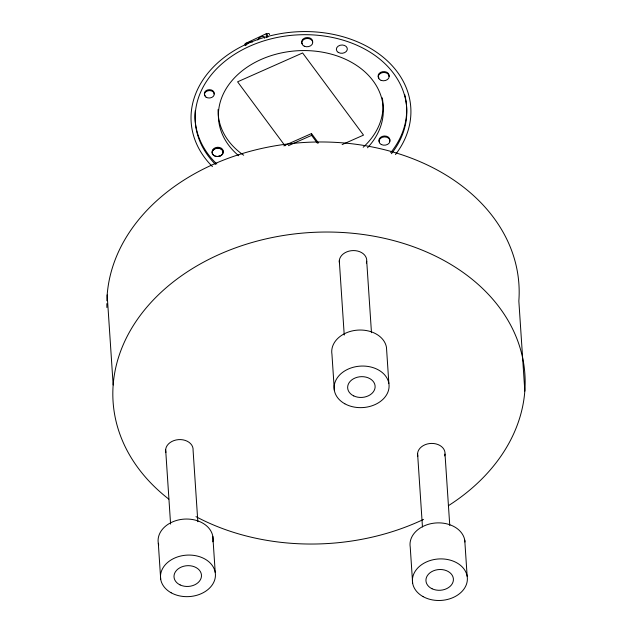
<?xml version="1.0" encoding="UTF-8"?>
<svg xmlns="http://www.w3.org/2000/svg" width="632" height="632" viewBox="0 0 632 632"><rect width="100%" height="100%" fill="white"/><g stroke="black" fill="none" stroke-linecap="round" stroke-linejoin="round"><path stroke-width="0.95" d="M267.755 37.43L267.628 35.479L266.246 33.717L245.137 43.624L245.263 45.575M283.831 145.842L311.497 133.565L318.504 143.014M288.413 145.668L311.615 135.367L311.497 133.565M342.141 144.594L363.519 135.106L302.61 52.962L237.585 81.82L285.024 145.795M311.615 135.367L317.454 143.243M524.829 391.074L518.84 301.014A206.364 155.749 -3.8 0 0 320.969 141.971A206.364 155.749 -3.8 0 0 106.879 300.729M464.757 540.21L467.151 576.234M445.015 454.092L449.763 525.555M417.586 453.531L422.46 526.954M412.633 583.146L410.239 547.122A27.516 20.769 -3.8 0 1 435.148 523.027A27.516 20.769 -3.8 0 1 464.962 542.011M388.862 383.395L386.468 347.371A27.516 20.769 -3.8 0 0 355.666 330.315A27.516 20.769 -3.8 0 0 331.95 354.276L334.336 390.3M366.726 261.245L371.474 332.709M339.297 260.692L344.235 335.086M266.246 33.717L266.499 37.628M212.826 536.378L215.22 572.402M197.832 521.724L193.084 450.261A13.754 10.381 -3.8 0 0 178.461 439.635A13.754 10.381 -3.8 0 0 165.892 452.401M165.655 449.7L170.593 524.102M158.308 543.291L160.702 579.315M107.171 294.931L113.16 384.991M168.799 499.114A206.364 155.749 -3.8 0 1 181.621 275.702A206.364 155.749 -3.8 0 1 476.188 282.686A206.364 155.749 -3.8 0 1 448.333 505.742M423.503 519.433A206.364 155.749 -3.8 0 1 195.991 516.652M106.895 307.531A206.364 155.749 -3.8 0 1 106.84 303.637M339.534 263.386A13.754 10.381 -3.8 0 1 353.296 250.572A13.754 10.381 -3.8 0 1 366.363 263.054M158.719 545.061A27.516 20.769 -3.8 0 1 184.418 519.101A27.516 20.769 -3.8 0 1 212.81 541.806M417.823 456.233A13.754 10.381 -3.8 0 1 431.593 443.419A13.754 10.381 -3.8 0 1 444.652 455.893M238.754 155.772A82.547 62.299 -3.8 0 1 242.119 70.863A82.547 62.299 -3.8 0 1 354.228 63.911A82.547 62.299 -3.8 0 1 367.5 147.785M382.289 97.841A82.547 62.299 -3.8 0 1 363.179 147.248M243.675 155.235A82.547 62.299 -3.8 0 1 218.103 109.494M404.685 94.524A105.931 79.948 -3.8 0 1 390.695 152.699M216.8 163.988A105.931 79.948 -3.8 0 1 195.256 110.608M215.528 164.431A105.931 79.948 -3.8 0 1 227.86 58.989A105.931 79.948 -3.8 0 1 367.255 50.489A105.931 79.948 -3.8 0 1 391.445 153.702M245.595 44.935A1.375 1.035 -3.8 0 1 247.096 43.237M266.838 34.333A1.375 1.035 -3.8 0 1 268.458 33.472A1.375 1.035 -3.8 0 1 269.54 34.665M246.314 45.077A4.124 2.402 -38.2 0 1 252.476 42.052M257.809 39.982A4.124 2.402 -38.2 0 1 261.964 36.474A4.124 2.402 -38.2 0 1 264.69 38.299M212.376 152.612A5.506 4.155 -3.8 0 1 217.74 147.256A5.506 4.155 -3.8 0 1 222.993 152.375M378.995 78.099A5.506 4.155 -3.8 0 1 382.676 71.669A5.506 4.155 -3.8 0 1 389.004 76.48M205.179 95.582A4.93 3.721 -3.8 0 1 204.61 94.729M204.357 93.781A4.93 3.721 -3.8 0 1 209.595 89.673A4.93 3.721 -3.8 0 1 214.098 93.986M302.286 43.734A5.506 4.155 -3.8 0 1 301.812 42.723M301.701 41.649A5.506 4.155 -3.8 0 1 307.492 37.557A5.506 4.155 -3.8 0 1 312.682 41.791M379.429 142.018A5.506 4.155 -3.8 0 1 384.24 136.006A5.506 4.155 -3.8 0 1 389.581 141.465M212.431 166.595A110.063 83.069 -3.8 0 1 224.589 57.133A110.063 83.069 -3.8 0 1 369.222 47.637A110.063 83.069 -3.8 0 1 395.482 154.564M220.149 155.938L217.384 156.531A5.506 4.155 -3.8 0 1 212.376 151.008A5.506 4.155 -3.8 0 1 221.129 149.136A5.506 4.155 -3.8 0 1 220.149 155.938L217.716 156.475A5.506 4.155 -3.8 0 1 212.439 153.513A5.506 4.155 -3.8 0 1 215.046 148.773L216.381 148.33A5.506 4.155 -3.8 0 1 222.851 150.614A5.506 4.155 -3.8 0 1 220.465 155.851L220.149 155.938M344.827 403.793A27.516 20.769 -3.8 0 0 388.846 388.822A27.516 20.769 -3.8 0 0 351.123 367.927A27.516 20.769 -3.8 0 0 344.827 403.793M353.754 395.916A13.754 10.381 -3.8 0 0 375.1 387.337A13.754 10.381 -3.8 0 0 355.295 377.912A13.754 10.381 -3.8 0 0 353.754 395.916M171.185 592.808A27.516 20.769 -3.8 0 0 215.204 577.83A27.516 20.769 -3.8 0 0 177.481 556.942A27.516 20.769 -3.8 0 0 171.185 592.808M180.12 584.932A13.754 10.381 -3.8 0 0 201.458 576.345A13.754 10.381 -3.8 0 0 181.653 566.92A13.754 10.381 -3.8 0 0 180.12 584.932M423.116 596.64A27.516 20.769 -3.8 0 0 467.143 581.661A27.516 20.769 -3.8 0 0 429.412 560.774A27.516 20.769 -3.8 0 0 423.116 596.64M432.051 588.763A13.754 10.381 -3.8 0 0 453.389 580.176A13.754 10.381 -3.8 0 0 433.584 570.759A13.754 10.381 -3.8 0 0 432.051 588.763M338.215 52.369A5.506 4.155 -3.8 0 0 347.237 49.809A5.506 4.155 -3.8 0 0 340.087 45.259A5.506 4.155 -3.8 0 0 338.215 52.369M206.087 97.186A4.93 3.721 -3.8 0 0 214.161 94.887A4.93 3.721 -3.8 0 0 207.746 90.818A4.93 3.721 -3.8 0 0 206.087 97.186M381.301 144.53A5.506 4.155 -3.8 0 0 389.968 141.299A5.506 4.155 -3.8 0 0 382.218 137.334A5.506 4.155 -3.8 0 0 381.301 144.53M381.151 80.39A5.506 4.155 -3.8 0 0 389.186 76.298A5.506 4.155 -3.8 0 0 380.74 73.209A5.506 4.155 -3.8 0 0 381.151 80.39M304.245 46.183A5.506 4.155 -3.8 0 0 312.737 42.692A5.506 4.155 -3.8 0 0 304.766 38.979A5.506 4.155 -3.8 0 0 304.245 46.183"/></g></svg>
